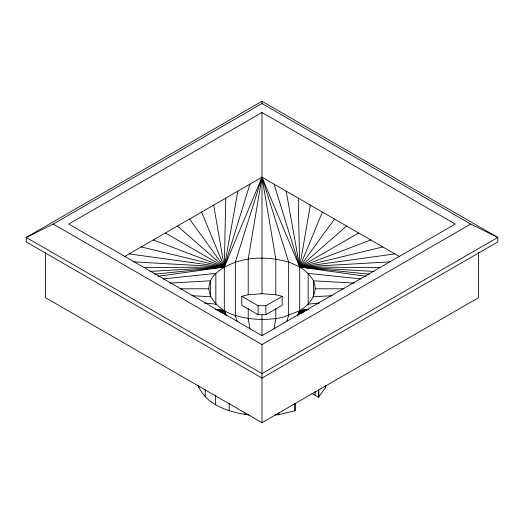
<?xml version="1.0" encoding="UTF-8"?>
<svg xmlns="http://www.w3.org/2000/svg" width="524" height="524" viewBox="0 0 524 524"><rect width="100%" height="100%" fill="white"/><g stroke="black" fill="none" stroke-linecap="round" stroke-linejoin="round"><path stroke-width="0.79" d="M225.759 198.118L224.311 267.024L224.311 311.079M299.623 313.784L299.689 310.542C309.985 304.857 318.847 292.798 313.483 280.818C308.308 271.242 298.529 265.779 288.652 262.131C264.561 255.083 235.59 256.459 215.842 273.397C198.399 290.44 217.231 310.588 235.348 315.435C248.442 319.444 262.249 320.302 275.794 318.507C287.46 317.577 296.918 309.612 308.603 309.298M274.039 328.941L275.794 318.507M223.761 313.758L224.311 310.542L215.397 309.298M310.319 205.087L299.689 267.024L299.689 310.843M237.837 191.142L224.311 267.024L157.862 276.312M298.975 314.538L299.689 310.542L307.798 309.704M311.865 393.452L318.454 397.257L325.365 387.858L325.882 385.592M249.922 184.166L224.311 267.024L154.58 274.203M298.241 315.232L299.689 310.542L307.038 310.103M286.694 321.664L288.652 315.435M223.067 313.555L224.311 310.542L216.202 309.704M322.398 212.063L299.689 267.024L366.138 276.312M297.475 315.828L299.689 310.542L305.413 310.503M222.405 313.169L224.311 310.542L226.525 315.828M334.482 219.039L299.689 267.024L369.42 274.203M221.875 312.671L224.311 310.542L225.759 315.232M346.561 226.014L299.689 267.024L262 177.191L124.424 256.622M262 101.315L26.2 237.451L26.2 241.911L262 378.053L497.8 241.911L497.8 237.451L262 101.315L262 103.542L470.742 224.062L497.8 237.451L262 373.586L26.2 237.451L53.258 224.062L262 103.542M262 112.47L68.723 224.062L262 335.648L455.277 224.062L262 112.47L262 293.715L275.794 294.763L282.22 296.302L282.22 305.23L265.865 314.675L258.136 314.675L241.78 305.23L241.78 296.302L248.206 294.763L262 293.715M220.801 312.566L224.311 310.542L225.025 314.538M358.639 232.99L299.689 267.024L274.078 184.166M241.78 296.302L258.136 305.747L265.865 305.747L282.22 296.302M53.258 224.062L262 344.576L470.742 224.062M45.529 252.424L45.529 297.711L262 422.685L478.471 297.711L478.471 252.424M274.936 414.942L278.978 414.635L295.261 410.646L295.261 403.559M370.717 239.959L299.689 267.024L286.163 191.142M220.493 311.996L224.311 310.542L224.377 313.784M382.802 246.935L299.689 267.024L298.241 198.118M219.563 311.688L224.311 310.542L216.962 310.103M394.88 253.911L299.689 267.024L373.979 271.439M219.471 311.21L224.311 310.542L218.587 310.503M163.01 278.919L215.842 273.397L215.842 304.398M308.158 304.169L319.542 302.977M150.021 271.439L224.311 267.024L262 177.191L399.576 256.622M389.895 261.862L299.689 267.024L379.802 267.581M169.769 283.104L210.517 280.818L210.517 297.049M313.483 296.748L332.229 295.693M218.619 310.87L224.311 310.542M144.198 267.581L224.311 267.024L213.681 205.087M180.046 288.783L208.696 288.783M315.304 288.783L343.954 288.783M134.105 261.862L224.311 267.024L201.602 212.063M354.231 283.104L313.483 280.818L313.483 297.049M191.771 295.693L210.517 296.748M300.239 313.758L299.689 310.542L305.381 310.87M198.118 385.592C206.148 405.163 229.643 412.565 249.064 414.942M360.99 278.919L308.158 273.397L308.158 305.047M204.458 302.977L215.842 304.169M129.12 253.911L224.311 267.024L189.518 219.039M300.933 313.555L299.689 310.542L304.529 311.21M141.198 246.935L224.311 267.024L177.439 226.014M301.595 313.169L299.689 310.542L304.437 311.688M153.283 239.959L224.311 267.024L165.361 232.99M302.125 312.671L299.689 310.542L303.507 311.996M299.689 310.542L303.2 312.566M235.348 315.435L237.307 321.664M248.206 318.507L249.961 328.941M325.365 386.234L325.365 387.858M318.815 389.686L318.815 396.989M318.454 390.17L318.454 397.257M315.153 391.408L315.153 395.351M294.802 403.552L294.802 410.855M288.652 315.697L288.652 262.131L262 177.191L235.348 262.131L235.348 315.985M278.978 413.017L278.978 414.635M275.794 294.763L275.794 259.059L262 177.191L248.206 259.059L248.206 294.763M275.794 308.564L275.794 319.116M265.865 305.747L265.865 314.675M262 314.819L262 335.884M262 344.576L262 422.685M258.136 305.747L258.136 314.675M248.206 308.564L248.206 319.116M245.022 413.017L245.022 414.635M229.198 403.552L229.198 410.855M215.613 395.096L215.613 404.836M205.185 389.686L205.185 396.989M198.635 386.234L198.635 387.858"/></g></svg>
